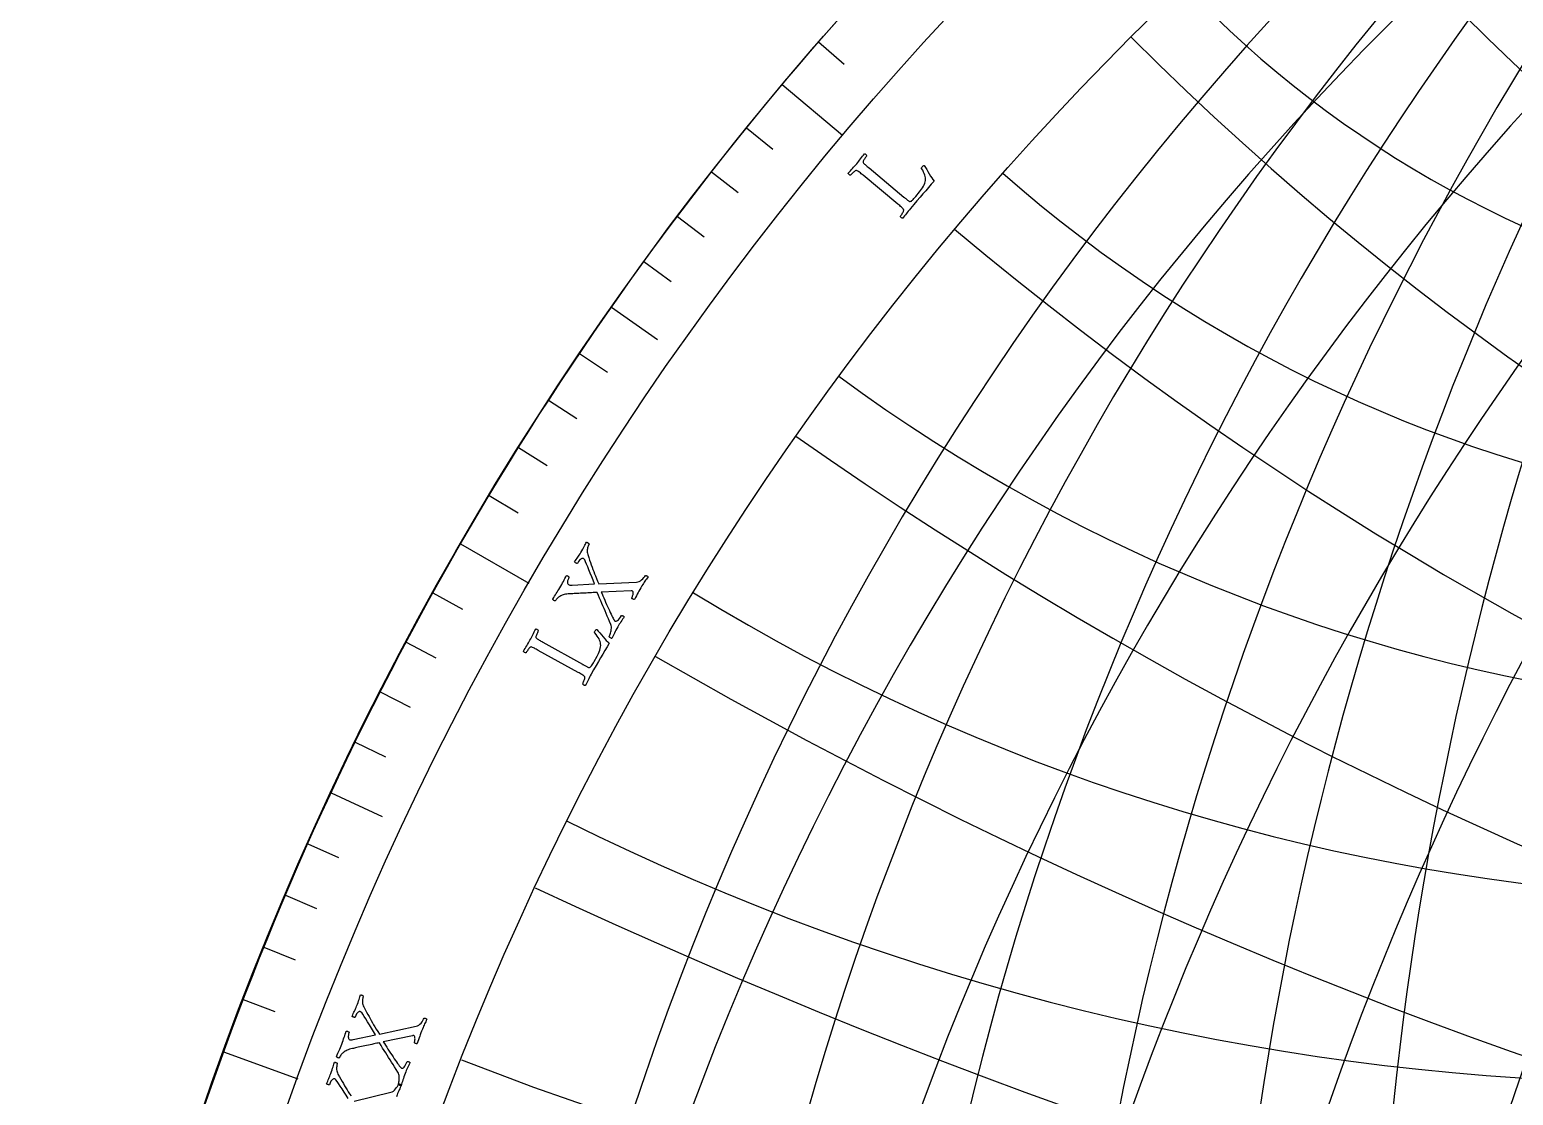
# Model space of a CAD drawing. Header units: millimetres. Extents: x -92 to 92, y -92 to 120.
# Drawn here: x -92.5 to -49.83, y 30.39 to 61.04 of the extents above; entities that cross this region are included whole.
import ezdxf

# ---------------------------------------------------------------- set-up
doc = ezdxf.new("R2010")
doc.units = ezdxf.units.MM
for name, color, linetype in [('CUT_OUTER', 1, 'Continuous'), ('ENGRAVE', 7, 'Continuous'), ('ENGRAVE_FINE', 8, 'Continuous'), ('TEXT', 5, 'Continuous')]:
    doc.layers.add(name, color=color, linetype=linetype)

msp = doc.modelspace()

# ---------------------------------------------------------------- linework, layer by layer
at = {"layer": 'CUT_OUTER'}
msp.add_lwpolyline([(-87.4687, 30.0912), (-87.2824, 30.6273), (-87.0928, 31.1623), (-86.9, 31.6961), (-86.7039, 32.2287), (-86.5045, 32.7601), (-86.3018, 33.2903), (-86.0959, 33.8192), (-85.8868, 34.3468), (-85.6744, 34.8732), (-85.4589, 35.3982), (-85.24, 35.9219), (-85.018, 36.4443), (-84.7928, 36.9652), (-84.5644, 37.4848), (-84.3328, 38.003), (-84.098, 38.5197), (-83.8601, 39.035), (-83.619, 39.5488), (-83.3748, 40.0612), (-83.1274, 40.572), (-82.8769, 41.0813), (-82.6232, 41.589), (-82.3665, 42.0952), (-82.1067, 42.5998), (-81.8437, 43.1028), (-81.5777, 43.6042), (-81.3086, 44.1039), (-81.0365, 44.602), (-80.7613, 45.0984), (-80.483, 45.5931), (-80.2018, 46.0861), (-79.9175, 46.5773), (-79.6302, 47.0668), (-79.3399, 47.5545), (-79.0466, 48.0404), (-78.7504, 48.5245), (-78.4511, 49.0068), (-78.149, 49.4873), (-77.8438, 49.9659), (-77.5358, 50.4426), (-77.2248, 50.9174), (-76.9109, 51.3902), (-76.5942, 51.8612), (-76.2745, 52.3302), (-75.952, 52.7972), (-75.6266, 53.2623), (-75.2984, 53.7253), (-74.9673, 54.1863), (-74.6334, 54.6453), (-74.2967, 55.1022), (-73.9572, 55.557), (-73.6149, 56.0098), (-73.2699, 56.4604), (-72.922, 56.9089), (-72.5715, 57.3553), (-72.2182, 57.7995), (-71.8622, 58.2415), (-71.5035, 58.6814), (-71.1421, 59.119), (-70.778, 59.5544), (-70.4112, 59.9876), (-70.0418, 60.4185), (-69.6698, 60.8471), (-69.2951, 61.2735)], dxfattribs=at)
at = {"layer": 'ENGRAVE'}
for points in [[(-70.8591, 59.4579), (-69.1231, 58.0011)], [(-75.7716, 53.0558), (-74.4456, 52.1273)], [(-80.1073, 46.25), (-78.1447, 45.1169)], [(-83.8335, 39.0922), (-82.3664, 38.4081)], [(-86.9216, 31.6369), (-84.792, 30.8618)]]:
    msp.add_lwpolyline(points, dxfattribs=at)
for radius in [92.5, 90.2338, 86.025, 86.025]:
    msp.add_circle((0, 0), radius, dxfattribs=at)
for centre, radius, start, end in [((15.1685, 0), 87.3521, 100, 260), ((31.3105, 0), 91.5459, 110, 250), ((0, 112.2977), 72.1835, 220, 320), ((0, 133.8311), 102.5206, 230, 310), ((0, 172.05), 148.9997, 240, 300)]:
    msp.add_arc(centre, radius, start, end, dxfattribs=at)
at = {"layer": 'ENGRAVE_FINE'}
for points in [[(-69.8106, 60.6855), (-69.0776, 60.0483)], [(-71.886, 58.2121), (-71.1312, 57.6009)], [(-72.891, 56.9487), (-72.1256, 56.3507)], [(-73.8738, 55.6679), (-73.0981, 55.0834)], [(-74.8341, 54.3701), (-74.0483, 53.7992)], [(-76.686, 51.7253), (-75.8808, 51.1822)], [(-77.577, 50.3791), (-76.7625, 49.8501)], [(-78.4444, 49.0175), (-77.6208, 48.5028)], [(-79.288, 47.641), (-78.4555, 47.1408)], [(-80.9023, 44.8449), (-80.0528, 44.374)], [(-81.6727, 43.4261), (-80.8151, 42.9701)], [(-82.4181, 41.9941), (-81.5527, 41.5532)], [(-83.1384, 40.5493), (-82.2655, 40.1236)], [(-84.503, 37.6231), (-83.6157, 37.2281)], [(-85.1467, 36.1426), (-84.2527, 35.7631)], [(-85.7645, 34.6511), (-84.864, 34.2873)], [(-86.3562, 33.149), (-85.4494, 32.801)]]:
    msp.add_lwpolyline(points, dxfattribs=at)
for centre, radius, start, end in [((7.5262, 0), 86.3536, 95, 265), ((23.0503, 0), 89.0596, 105, 255), ((-37.9751, 86.9904), 40.1141, 228.58333, 358.58333), ((-36.6259, 83.8999), 31.3105, 223.58333, 3.58333), ((40.1141, 0), 94.9181, 115, 245), ((-39.7414, 91.0367), 49.6666, 233.58333, 353.58333), ((-35.6312, 81.6213), 23.0503, 218.58333, 8.58333), ((-42.0155, 96.246), 60.2354, 238.583333, 348.583333), ((-44.9283, 102.9185), 72.1835, 243.583333, 343.583333), ((-48.6731, 111.4968), 86.025, 248.583333, 338.583333), ((6.8976, 3.0111), 86.3536, 118.583333, 288.583334), ((13.9016, 6.0687), 87.3521, 123.583333, 283.583333), ((21.1251, 9.222), 89.0596, 128.583333, 278.583333), ((28.6955, 12.5268), 91.5459, 133.583333, 273.583333), ((36.7638, 16.049), 94.9181, 138.583333, 268.583333), ((45.5184, 19.8707), 99.3331, 143.583333, 263.583333), ((-53.5435, 122.6535), 102.5206, 253.583333, 333.583333), ((-60.0044, 137.4536), 122.8564, 258.583333, 328.583333), ((-68.8342, 157.6802), 148.9997, 263.583333, 323.583333), ((-81.4378, 186.5516), 184.4812, 268.583333, 318.583333), ((0, 121.6577), 86.025, 225, 315), ((-100.6288, 230.5131), 236.3517, 273.583333, 313.583333), ((-132.9774, 304.6148), 321.0497, 278.583333, 308.583333), ((0, 149.98), 122.8564, 235, 305), ((-198.2001, 454.0221), 487.872, 283.583333, 303.583333), ((-394.8919, 904.5889), 983.2702, 288.5833333, 298.5833333), ((0, 203.5525), 184.4812, 245, 295)]:
    msp.add_arc(centre, radius, start, end, dxfattribs=at)
at = {"layer": 'TEXT'}
for points in [[(-67.3582, 56.2225), (-67.3555, 56.2202), (-67.3522, 56.2174), (-67.3483, 56.2142), (-67.3438, 56.2104), (-67.3321, 56.2007), (-67.3188, 56.1896), (-67.3039, 56.1771), (-67.2873, 56.1632), (-67.2701, 56.1491), (-67.2534, 56.136), (-67.2372, 56.1237), (-67.2215, 56.1124), (-67.2073, 56.1031), (-67.1957, 56.0969), (-67.1865, 56.0939), (-67.1799, 56.0939), (-67.1617, 56.1002), (-67.1441, 56.1092), (-67.127, 56.1209), (-67.1105, 56.1354), (-67.0923, 56.1539), (-67.0705, 56.1776), (-67.045, 56.2067), (-67.0158, 56.2411), (-66.9055, 56.3722), (-66.8777, 56.4072), (-66.8504, 56.4455), (-66.8236, 56.487), (-66.7974, 56.5318), (-66.7743, 56.5772), (-66.7567, 56.6204), (-66.7448, 56.6615), (-66.7385, 56.7006), (-66.7377, 56.736), (-66.7404, 56.7733), (-66.7467, 56.8124), (-66.7567, 56.8533), (-66.7712, 56.8966), (-66.7914, 56.9429), (-66.8173, 56.9923), (-66.8487, 57.0447), (-66.8517, 57.0539), (-66.8503, 57.0646), (-66.8446, 57.0767), (-66.8346, 57.0903), (-66.8169, 57.1091), (-66.8005, 57.1229), (-66.7853, 57.1316), (-66.7715, 57.1352), (-66.7377, 57.0768), (-66.703, 57.0164), (-66.6674, 56.954), (-66.631, 56.8897), (-66.5945, 56.8277), (-66.559, 56.7724), (-66.5245, 56.7239), (-66.4909, 56.6821), (-66.5708, 56.5889), (-66.6508, 56.4964), (-66.7311, 56.4046), (-66.8116, 56.3135), (-66.8944, 56.2194), (-66.9814, 56.1187), (-67.0727, 56.0115), (-67.1681, 55.8976), (-67.2008, 55.8578), (-67.2314, 55.8196), (-67.2597, 55.7832), (-67.2858, 55.7485), (-67.3112, 55.7145), (-67.3376, 55.6803), (-67.365, 55.6459), (-67.3932, 55.6112), (-67.4024, 55.6118), (-67.4122, 55.6153), (-67.4227, 55.6216), (-67.434, 55.6307), (-67.4443, 55.6409), (-67.4523, 55.6504), (-67.4578, 55.6591), (-67.4609, 55.667), (-67.4539, 55.6759), (-67.4449, 55.6882), (-67.4339, 55.7039), (-67.4209, 55.7229), (-67.4074, 55.7437), (-67.395, 55.7646), (-67.3837, 55.7858), (-67.3736, 55.8071), (-67.3658, 55.8266), (-67.3617, 55.8423), (-67.3612, 55.8542), (-67.3644, 55.8623), (-67.3764, 55.8794), (-67.3914, 55.8973), (-67.4093, 55.9158), (-67.4302, 55.9351), (-67.4532, 55.955), (-67.4771, 55.9755), (-67.5021, 55.9966), (-67.5281, 56.0183), (-68.5336, 56.8524), (-68.5599, 56.8741), (-68.5854, 56.8949), (-68.6104, 56.9149), (-68.6347, 56.9342), (-68.6581, 56.9516), (-68.68, 56.9661), (-68.7006, 56.9776), (-68.7198, 56.9862), (-68.7293, 56.9886), (-68.7414, 56.986), (-68.7559, 56.9786), (-68.773, 56.9663), (-68.7913, 56.9511), (-68.8095, 56.9351), (-68.8276, 56.9182), (-68.8457, 56.9005), (-68.8622, 56.8837), (-68.8758, 56.8696), (-68.8863, 56.8582), (-68.8939, 56.8495), (-68.9024, 56.851), (-68.912, 56.8547), (-68.9228, 56.8606), (-68.9348, 56.8689), (-68.9459, 56.8782), (-68.9541, 56.8873), (-68.9593, 56.8964), (-68.9616, 56.9054), (-68.93, 56.941), (-68.8985, 56.9762), (-68.8671, 57.0109), (-68.8358, 57.0452), (-68.8049, 57.0792), (-68.7746, 57.1134), (-68.7451, 57.1475), (-68.7162, 57.1818), (-68.6871, 57.2172), (-68.6588, 57.2526), (-68.6313, 57.2878), (-68.6046, 57.323), (-68.578, 57.3584), (-68.5505, 57.3944), (-68.5222, 57.4311), (-68.4931, 57.4684), (-68.4839, 57.4678), (-68.474, 57.4643), (-68.4635, 57.458), (-68.4523, 57.4487), (-68.4421, 57.4384), (-68.4342, 57.4288), (-68.4288, 57.42), (-68.4259, 57.412), (-68.4331, 57.403), (-68.4424, 57.3905), (-68.4538, 57.3746), (-68.4673, 57.3553), (-68.4813, 57.3344), (-68.4944, 57.3138), (-68.5065, 57.2933), (-68.5177, 57.2731), (-68.5264, 57.2545), (-68.5311, 57.2387), (-68.5319, 57.2259), (-68.5287, 57.216), (-68.5185, 57.2019), (-68.5058, 57.1871), (-68.4908, 57.1715), (-68.4733, 57.1552), (-68.454, 57.1383), (-68.4337, 57.1207), (-68.4124, 57.1025), (-68.3901, 57.0837), (-68.3865, 57.0807), (-68.3829, 57.0777), (-68.3793, 57.0747), (-68.3757, 57.0717), (-68.372, 57.0687), (-68.3684, 57.0657), (-68.3648, 57.0627), (-68.3612, 57.0597)], [(-77.2517, 44.9873), (-77.2237, 45.0359), (-77.1973, 45.0828), (-77.1727, 45.1279), (-77.1498, 45.1711), (-77.1277, 45.2133), (-77.1056, 45.255), (-77.0835, 45.2963), (-77.0614, 45.3371), (-77.0533, 45.3356), (-77.0428, 45.3317), (-77.03, 45.3256), (-77.015, 45.3172), (-77.0012, 45.3082), (-76.9923, 45.3002), (-76.9882, 45.2932), (-76.989, 45.2872), (-76.995, 45.2761), (-77.0015, 45.2622), (-77.0085, 45.2453), (-77.0161, 45.2256), (-77.0231, 45.2044), (-77.0284, 45.183), (-77.0319, 45.1616), (-77.0336, 45.14), (-77.0322, 45.1198), (-77.0261, 45.1025), (-77.0155, 45.0879), (-77.0002, 45.0762), (-76.9829, 45.0689), (-76.9609, 45.0643), (-76.9341, 45.0624), (-76.9025, 45.0632), (-76.2513, 45.0948), (-76.2947, 45.2003), (-76.3364, 45.3031), (-76.3765, 45.4032), (-76.4149, 45.5007), (-76.4508, 45.5908), (-76.4833, 45.6688), (-76.5126, 45.7348), (-76.5385, 45.7887), (-76.543, 45.7964), (-76.5481, 45.8032), (-76.5536, 45.8092), (-76.5597, 45.8143), (-76.5654, 45.8186), (-76.5698, 45.8218), (-76.573, 45.8241), (-76.575, 45.8254), (-76.586, 45.8291), (-76.6001, 45.8292), (-76.6173, 45.8256), (-76.6376, 45.8183), (-76.6609, 45.8033), (-76.6872, 45.7766), (-76.7162, 45.7382), (-76.7482, 45.688), (-76.7535, 45.6862), (-76.7618, 45.6873), (-76.7732, 45.6914), (-76.7875, 45.6985), (-76.8021, 45.7068), (-76.8139, 45.7146), (-76.8231, 45.7221), (-76.8295, 45.729), (-76.8039, 45.766), (-76.7798, 45.8009), (-76.7572, 45.8336), (-76.7361, 45.8642), (-76.7155, 45.8947), (-76.6944, 45.927), (-76.673, 45.9611), (-76.6511, 45.997), (-76.6215, 46.0471), (-76.595, 46.0934), (-76.5717, 46.136), (-76.5514, 46.1749), (-76.5335, 46.2103), (-76.517, 46.2425), (-76.5021, 46.2713), (-76.4886, 46.2969), (-76.4808, 46.2955), (-76.4712, 46.2924), (-76.46, 46.2876), (-76.447, 46.281), (-76.4346, 46.2732), (-76.425, 46.2644), (-76.4182, 46.2549), (-76.4142, 46.2444), (-76.4183, 46.2368), (-76.4238, 46.2247), (-76.431, 46.2082), (-76.4396, 46.1873), (-76.4483, 46.1631), (-76.4556, 46.1366), (-76.4615, 46.1079), (-76.466, 46.0769), (-76.4679, 46.0446), (-76.4663, 46.0118), (-76.4612, 45.9784), (-76.4524, 45.9445), (-76.4232, 45.8607), (-76.3961, 45.7825), (-76.371, 45.7101), (-76.348, 45.6434), (-76.3256, 45.5796), (-76.3026, 45.5162), (-76.2789, 45.4531), (-76.2544, 45.3904), (-76.2284, 45.3251), (-76.1997, 45.2541), (-76.1684, 45.1775), (-76.1345, 45.0953), (-75.0512, 45.1497), (-75.0122, 45.1552), (-74.9743, 45.1681), (-74.9374, 45.1884), (-74.9015, 45.2161), (-74.8681, 45.2475), (-74.8387, 45.2791), (-74.8133, 45.3109), (-74.7919, 45.3427), (-74.7833, 45.3422), (-74.773, 45.3391), (-74.7612, 45.3333), (-74.7477, 45.325), (-74.7349, 45.3163), (-74.7252, 45.3092), (-74.7187, 45.3037), (-74.7152, 45.2999), (-74.7404, 45.2642), (-74.7638, 45.2311), (-74.7854, 45.2005), (-74.8052, 45.1725), (-74.8247, 45.1441), (-74.8456, 45.1123), (-74.8677, 45.0773), (-74.8911, 45.0389), (-74.9227, 44.9858), (-74.9516, 44.9359), (-74.9779, 44.8892), (-75.0016, 44.8457), (-75.0249, 44.8019), (-75.05, 44.7545), (-75.0771, 44.7035), (-75.1061, 44.6489), (-75.1156, 44.6482), (-75.127, 44.6505), (-75.1403, 44.6557), (-75.1555, 44.6638), (-75.1693, 44.6729), (-75.1782, 44.6809), (-75.1823, 44.6879), (-75.1815, 44.6938), (-75.1765, 44.7033), (-75.171, 44.716), (-75.165, 44.7318), (-75.1585, 44.7508), (-75.1525, 44.7713), (-75.148, 44.7921), (-75.145, 44.8131), (-75.1434, 44.8343), (-75.1442, 44.8538), (-75.1482, 44.8698), (-75.1554, 44.8823), (-75.1659, 44.8913), (-75.169, 44.8928), (-75.1729, 44.8941), (-75.1776, 44.8952), (-75.1831, 44.8961), (-75.1888, 44.8967), (-75.1941, 44.8968), (-75.199, 44.8964), (-75.2035, 44.8955), (-76.0614, 44.8619), (-76.0391, 44.8078), (-76.0152, 44.7513), (-75.9899, 44.6923), (-75.9629, 44.6308), (-75.9353, 44.5686), (-75.9079, 44.5071), (-75.8807, 44.4466), (-75.8536, 44.3868), (-75.8272, 44.3295), (-75.8022, 44.2761), (-75.7784, 44.2268), (-75.7559, 44.1813), (-75.7357, 44.1413), (-75.7188, 44.1082), (-75.7051, 44.0819), (-75.6946, 44.0625), (-75.6924, 44.0592), (-75.6898, 44.0552), (-75.6867, 44.0504), (-75.6831, 44.045), (-75.6789, 44.0394), (-75.6739, 44.0342), (-75.6682, 44.0296), (-75.6618, 44.0254), (-75.6482, 44.0213), (-75.6318, 44.0232), (-75.6126, 44.0312), (-75.5905, 44.0452), (-75.5659, 44.0669), (-75.5392, 44.0982), (-75.5102, 44.139), (-75.4791, 44.1894), (-75.4704, 44.1891), (-75.4598, 44.1866), (-75.4473, 44.1819), (-75.433, 44.175), (-75.4195, 44.1674), (-75.4096, 44.1608), (-75.4031, 44.1551), (-75.4002, 44.1504), (-75.4242, 44.1155), (-75.4481, 44.0802), (-75.4721, 44.0444), (-75.496, 44.0081), (-75.5197, 43.9717), (-75.5425, 43.9353), (-75.5647, 43.8989), (-75.5862, 43.8625), (-75.6145, 43.8131), (-75.6402, 43.767), (-75.6631, 43.7243), (-75.6834, 43.6851), (-75.7025, 43.6471), (-75.7218, 43.6084), (-75.7412, 43.5689), (-75.7609, 43.5286), (-75.7698, 43.5309), (-75.78, 43.5355), (-75.7913, 43.5423), (-75.8038, 43.5514), (-75.8155, 43.5607), (-75.8244, 43.5682), (-75.8305, 43.5739), (-75.8339, 43.5777), (-75.8298, 43.5862), (-75.8236, 43.601), (-75.8155, 43.622), (-75.8053, 43.6493), (-75.7949, 43.6808), (-75.7858, 43.7145), (-75.7782, 43.7504), (-75.7721, 43.7884), (-75.7689, 43.8265), (-75.7704, 43.8626), (-75.7764, 43.8966), (-75.7869, 43.9285), (-75.8223, 44.0142), (-75.8563, 44.0961), (-75.8889, 44.174), (-75.9201, 44.2481), (-75.9507, 44.3202), (-75.9815, 44.3923), (-76.0125, 44.4643), (-76.0438, 44.5363), (-76.0757, 44.6099), (-76.1086, 44.6867), (-76.1425, 44.7668), (-76.1775, 44.85), (-76.2127, 44.8491), (-76.252, 44.8477), (-76.2955, 44.8457), (-76.3432, 44.8433), (-76.3935, 44.8406), (-76.4449, 44.838), (-76.4973, 44.8355), (-76.5507, 44.8332), (-76.6038, 44.8309), (-76.6552, 44.8284), (-76.7048, 44.8258), (-76.7526, 44.8231), (-76.7975, 44.8204), (-76.8381, 44.818), (-76.8745, 44.8158), (-76.9067, 44.8139), (-76.933, 44.8124), (-76.9517, 44.8113), (-76.963, 44.8106), (-76.9668, 44.8104), (-77.0127, 44.8081), (-77.0547, 44.8042), (-77.0926, 44.7985), (-77.1265, 44.7912), (-77.1584, 44.7819), (-77.1904, 44.77), (-77.2225, 44.7557), (-77.2547, 44.7388), (-77.2754, 44.7262), (-77.2954, 44.7114), (-77.3145, 44.6946), (-77.3328, 44.6757), (-77.3493, 44.6566), (-77.3632, 44.6395), (-77.3744, 44.6242), (-77.3829, 44.6109), (-77.3877, 44.6072), (-77.3958, 44.6073), (-77.4071, 44.6111), (-77.4218, 44.6186), (-77.4363, 44.6279), (-77.4473, 44.637), (-77.4549, 44.646), (-77.4589, 44.6547), (-77.4298, 44.7017), (-77.4027, 44.745), (-77.3774, 44.7845), (-77.3541, 44.8203), (-77.3309, 44.8562), (-77.3061, 44.896), (-77.2797, 44.9397), (-77.2517, 44.9873)], [(-76.5997, 42.7852), (-76.5967, 42.7835), (-76.5929, 42.7814), (-76.5885, 42.7789), (-76.5833, 42.776), (-76.5701, 42.7686), (-76.555, 42.7602), (-76.5379, 42.7507), (-76.5191, 42.7401), (-76.4996, 42.7295), (-76.4807, 42.7196), (-76.4626, 42.7106), (-76.445, 42.7024), (-76.4294, 42.6959), (-76.4168, 42.6919), (-76.4072, 42.6906), (-76.4007, 42.6919), (-76.384, 42.7014), (-76.3684, 42.7135), (-76.3538, 42.7282), (-76.3402, 42.7455), (-76.3258, 42.767), (-76.3087, 42.7944), (-76.289, 42.8277), (-76.2667, 42.8669), (-76.1826, 43.0162), (-76.1617, 43.0557), (-76.142, 43.0984), (-76.1234, 43.1441), (-76.1059, 43.193), (-76.0915, 43.2419), (-76.0823, 43.2876), (-76.0782, 43.3302), (-76.0792, 43.3697), (-76.085, 43.4048), (-76.0946, 43.4409), (-76.108, 43.4781), (-76.1254, 43.5165), (-76.1477, 43.5563), (-76.1761, 43.5981), (-76.2106, 43.6419), (-76.2512, 43.6876), (-76.2558, 43.6961), (-76.2565, 43.7068), (-76.2531, 43.7197), (-76.2458, 43.7349), (-76.2319, 43.7567), (-76.2183, 43.7733), (-76.205, 43.7846), (-76.192, 43.7907), (-76.148, 43.7396), (-76.1028, 43.6867), (-76.0563, 43.632), (-76.0085, 43.5755), (-75.9613, 43.5213), (-75.9162, 43.4736), (-75.8732, 43.4323), (-75.8325, 43.3974), (-75.8937, 43.2911), (-75.9553, 43.1853), (-76.0172, 43.0803), (-76.0794, 42.9758), (-76.1433, 42.868), (-76.2102, 42.753), (-76.2801, 42.6307), (-76.3528, 42.5011), (-76.3776, 42.4559), (-76.4005, 42.4128), (-76.4216, 42.3718), (-76.4408, 42.3328), (-76.4596, 42.2948), (-76.4792, 42.2563), (-76.4997, 42.2173), (-76.521, 42.178), (-76.5301, 42.1769), (-76.5404, 42.1785), (-76.5519, 42.1828), (-76.5647, 42.1897), (-76.5768, 42.1978), (-76.5863, 42.2056), (-76.5933, 42.2131), (-76.5978, 42.2204), (-76.5926, 42.2304), (-76.5861, 42.2441), (-76.5782, 42.2616), (-76.5688, 42.2827), (-76.5594, 42.3056), (-76.5511, 42.3285), (-76.544, 42.3513), (-76.5379, 42.3742), (-76.5339, 42.3948), (-76.5328, 42.4109), (-76.5346, 42.4227), (-76.5392, 42.4301), (-76.5542, 42.4447), (-76.5722, 42.4595), (-76.5932, 42.4744), (-76.6173, 42.4894), (-76.6436, 42.5048), (-76.6709, 42.5205), (-76.6993, 42.5366), (-76.7289, 42.5531), (-77.8715, 43.1868), (-77.9012, 43.2031), (-77.9302, 43.2189), (-77.9585, 43.234), (-77.9859, 43.2484), (-78.0121, 43.2612), (-78.0364, 43.2714), (-78.0587, 43.2789), (-78.0792, 43.2838), (-78.089, 43.2843), (-78.1003, 43.2796), (-78.1132, 43.2696), (-78.1277, 43.2543), (-78.1429, 43.236), (-78.1578, 43.2169), (-78.1725, 43.197), (-78.187, 43.1762), (-78.2002, 43.1567), (-78.2109, 43.1403), (-78.2191, 43.1272), (-78.2249, 43.1172), (-78.2335, 43.1171), (-78.2437, 43.1189), (-78.2554, 43.1228), (-78.2687, 43.1287), (-78.2814, 43.1357), (-78.2911, 43.1432), (-78.2979, 43.1512), (-78.3018, 43.1596), (-78.2773, 43.2004), (-78.2529, 43.2408), (-78.2285, 43.2808), (-78.2041, 43.3202), (-78.18, 43.3594), (-78.1566, 43.3986), (-78.1339, 43.4376), (-78.1118, 43.4766), (-78.0898, 43.5168), (-78.0685, 43.5568), (-78.048, 43.5965), (-78.0283, 43.636), (-78.0086, 43.6758), (-77.9883, 43.7163), (-77.9673, 43.7575), (-77.9456, 43.7996), (-77.9364, 43.8007), (-77.9261, 43.7991), (-77.9146, 43.7948), (-77.9019, 43.7878), (-77.8899, 43.7796), (-77.8804, 43.7716), (-77.8735, 43.764), (-77.8691, 43.7566), (-77.8745, 43.7464), (-77.8813, 43.7324), (-77.8896, 43.7147), (-77.8993, 43.6933), (-77.9092, 43.6701), (-77.9183, 43.6474), (-77.9264, 43.625), (-77.9336, 43.6031), (-77.9387, 43.5832), (-77.9404, 43.5668), (-77.9388, 43.5541), (-77.9338, 43.5449), (-77.9212, 43.533), (-77.9061, 43.5208), (-77.8884, 43.5083), (-77.8682, 43.4955), (-77.8461, 43.4824), (-77.8229, 43.4689), (-77.7986, 43.455), (-77.7732, 43.4406), (-77.7691, 43.4383), (-77.765, 43.4361), (-77.7609, 43.4338), (-77.7568, 43.4315), (-77.7527, 43.4292), (-77.7486, 43.4269), (-77.7445, 43.4246), (-77.7404, 43.4223)], [(-83.5257, 31.8612), (-83.506, 31.9137), (-83.4876, 31.9642), (-83.4706, 32.0127), (-83.455, 32.0591), (-83.44, 32.1043), (-83.425, 32.1491), (-83.4099, 32.1934), (-83.3947, 32.2372), (-83.3864, 32.237), (-83.3755, 32.2349), (-83.3619, 32.2309), (-83.3457, 32.2251), (-83.3306, 32.2184), (-83.3205, 32.2119), (-83.3154, 32.2057), (-83.3152, 32.1997), (-83.3192, 32.1878), (-83.3234, 32.173), (-83.3276, 32.1552), (-83.3319, 32.1345), (-83.3354, 32.1124), (-83.3371, 32.0905), (-83.3371, 32.0688), (-83.3353, 32.0472), (-83.3306, 32.0275), (-83.3218, 32.0114), (-83.309, 31.9988), (-83.292, 31.9897), (-83.2738, 31.9852), (-83.2513, 31.9843), (-83.2245, 31.9867), (-83.1935, 31.9927), (-82.556, 32.1295), (-82.616, 32.2265), (-82.6738, 32.3212), (-82.7296, 32.4135), (-82.7833, 32.5035), (-82.8333, 32.5865), (-82.8781, 32.6583), (-82.9176, 32.7187), (-82.952, 32.7676), (-82.9577, 32.7745), (-82.9638, 32.7804), (-82.9702, 32.7854), (-82.977, 32.7895), (-82.9833, 32.7927), (-82.9882, 32.7952), (-82.9918, 32.7969), (-82.9939, 32.7979), (-83.0054, 32.7998), (-83.0193, 32.7976), (-83.0357, 32.7913), (-83.0546, 32.7808), (-83.0752, 32.7622), (-83.0967, 32.7316), (-83.1192, 32.689), (-83.1425, 32.6343), (-83.1475, 32.6316), (-83.1559, 32.6314), (-83.1677, 32.6336), (-83.1831, 32.6382), (-83.1988, 32.6441), (-83.2117, 32.6499), (-83.222, 32.6557), (-83.2294, 32.6615), (-83.2102, 32.7022), (-83.1921, 32.7405), (-83.1751, 32.7765), (-83.1592, 32.8101), (-83.1438, 32.8435), (-83.1283, 32.8788), (-83.1126, 32.9159), (-83.0969, 32.955), (-83.0758, 33.0091), (-83.0572, 33.0591), (-83.041, 33.1049), (-83.0273, 33.1466), (-83.0154, 33.1845), (-83.0044, 33.2189), (-82.9943, 33.2498), (-82.9852, 33.2772), (-82.9772, 33.2771), (-82.9673, 33.2756), (-82.9554, 33.2727), (-82.9415, 33.2683), (-82.928, 33.2625), (-82.9171, 33.2555), (-82.9089, 33.2471), (-82.9032, 33.2375), (-82.906, 33.2293), (-82.9096, 33.2165), (-82.9139, 33.199), (-82.919, 33.177), (-82.9237, 33.1517), (-82.9266, 33.1244), (-82.9277, 33.0951), (-82.9271, 33.0638), (-82.9238, 33.0316), (-82.9169, 32.9994), (-82.9064, 32.9673), (-82.8923, 32.9353), (-82.8499, 32.8573), (-82.8105, 32.7846), (-82.774, 32.7172), (-82.7404, 32.6551), (-82.708, 32.5958), (-82.675, 32.537), (-82.6413, 32.4786), (-82.6071, 32.4207), (-82.5708, 32.3604), (-82.531, 32.295), (-82.4877, 32.2245), (-82.4409, 32.149), (-81.3807, 32.3784), (-81.3432, 32.3901), (-81.3078, 32.4089), (-81.2747, 32.4349), (-81.2437, 32.4681), (-81.2159, 32.5046), (-81.192, 32.5405), (-81.1721, 32.5759), (-81.1561, 32.6109), (-81.1476, 32.6117), (-81.137, 32.6103), (-81.1243, 32.6066), (-81.1096, 32.6006), (-81.0956, 32.594), (-81.0849, 32.5886), (-81.0776, 32.5842), (-81.0736, 32.5811), (-81.0926, 32.5418), (-81.1103, 32.5053), (-81.1267, 32.4716), (-81.1417, 32.4407), (-81.1563, 32.4095), (-81.1718, 32.3748), (-81.1879, 32.3366), (-81.2048, 32.295), (-81.2273, 32.2375), (-81.2478, 32.1836), (-81.2661, 32.1332), (-81.2824, 32.0864), (-81.2983, 32.0394), (-81.3155, 31.9886), (-81.3339, 31.9339), (-81.3537, 31.8753), (-81.3629, 31.8731), (-81.3746, 31.8734), (-81.3885, 31.8764), (-81.4049, 31.882), (-81.4199, 31.8887), (-81.43, 31.8952), (-81.4351, 31.9014), (-81.4353, 31.9073), (-81.4319, 31.9176), (-81.4286, 31.931), (-81.4252, 31.9476), (-81.4219, 31.9673), (-81.4193, 31.9885), (-81.4183, 32.0098), (-81.4187, 32.031), (-81.4205, 32.0521), (-81.4245, 32.0712), (-81.431, 32.0864), (-81.4402, 32.0975), (-81.452, 32.1047), (-81.4553, 32.1057), (-81.4594, 32.1064), (-81.4642, 32.1067), (-81.4698, 32.1067), (-81.4755, 32.1063), (-81.4807, 32.1056), (-81.4855, 32.1044), (-81.4898, 32.1028), (-82.3309, 31.9305), (-82.3001, 31.8807), (-82.2674, 31.8288), (-82.2327, 31.7747), (-82.1962, 31.7184), (-82.1589, 31.6615), (-82.1219, 31.6053), (-82.0851, 31.55), (-82.0487, 31.4954), (-82.0134, 31.4431), (-81.98, 31.3945), (-81.9486, 31.3497), (-81.919, 31.3085), (-81.8926, 31.2723), (-81.8705, 31.2423), (-81.8527, 31.2186), (-81.8393, 31.2012), (-81.8366, 31.1983), (-81.8333, 31.1947), (-81.8295, 31.1906), (-81.825, 31.1857), (-81.82, 31.1809), (-81.8143, 31.1766), (-81.8079, 31.1729), (-81.8009, 31.1699), (-81.7868, 31.168), (-81.7709, 31.1726), (-81.7532, 31.1836), (-81.7337, 31.201), (-81.713, 31.2264), (-81.6917, 31.2616), (-81.6697, 31.3066), (-81.6472, 31.3613), (-81.6385, 31.3625), (-81.6277, 31.3617), (-81.6146, 31.3591), (-81.5994, 31.3546), (-81.5848, 31.3493), (-81.5739, 31.3444), (-81.5667, 31.3399), (-81.563, 31.3357), (-81.581, 31.2973), (-81.5989, 31.2586), (-81.6167, 31.2194), (-81.6345, 31.1797), (-81.6519, 31.1399), (-81.6686, 31.1003), (-81.6846, 31.0608), (-81.6998, 31.0214), (-81.7198, 30.968), (-81.7376, 30.9184), (-81.7534, 30.8726), (-81.767, 30.8305), (-81.7797, 30.79), (-81.7924, 30.7487), (-81.8052, 30.7065), (-81.8181, 30.6636), (-81.8273, 30.6644), (-81.838, 30.6673), (-81.8503, 30.6722), (-81.8641, 30.6791), (-81.8772, 30.6864), (-81.8872, 30.6924), (-81.8941, 30.6969), (-81.898, 30.7002), (-81.8954, 30.7093), (-81.8917, 30.7248), (-81.8871, 30.7469), (-81.8815, 30.7755), (-81.8763, 30.8083), (-81.8728, 30.843), (-81.8712, 30.8796), (-81.8713, 30.9182), (-81.8743, 30.9563), (-81.8816, 30.9916), (-81.893, 31.0242), (-81.9086, 31.054), (-81.9575, 31.1328), (-82.0043, 31.2081), (-82.0491, 31.2797), (-82.0919, 31.3477), (-82.1338, 31.4139), (-82.1759, 31.48), (-82.2182, 31.5461), (-82.2607, 31.6121), (-82.3041, 31.6796), (-82.349, 31.75), (-82.3955, 31.8235), (-82.4435, 31.8999), (-82.4781, 31.8933), (-82.5167, 31.8856), (-82.5593, 31.8766), (-82.6059, 31.8664), (-82.6551, 31.8556), (-82.7054, 31.8447), (-82.7567, 31.8338), (-82.809, 31.8228), (-82.861, 31.8119), (-82.9113, 31.8011), (-82.9598, 31.7905), (-83.0066, 31.7801), (-83.0505, 31.7701), (-83.0902, 31.7612), (-83.1257, 31.7531), (-83.1572, 31.746), (-83.1828, 31.7402), (-83.2012, 31.7361), (-83.2122, 31.7336), (-83.2159, 31.7328), (-83.2608, 31.7231), (-83.3016, 31.7124), (-83.3381, 31.7007), (-83.3704, 31.688), (-83.4004, 31.6736), (-83.43, 31.6567), (-83.4593, 31.6373), (-83.4884, 31.6155), (-83.5068, 31.5997), (-83.5241, 31.5819), (-83.5403, 31.5621), (-83.5552, 31.5405), (-83.5685, 31.519), (-83.5793, 31.4999), (-83.5879, 31.483), (-83.5941, 31.4685), (-83.5983, 31.4641), (-83.6063, 31.4628), (-83.6181, 31.4647), (-83.6338, 31.4698), (-83.6496, 31.4766), (-83.662, 31.4838), (-83.6708, 31.4914), (-83.6762, 31.4994), (-83.6552, 31.5505), (-83.6354, 31.5976), (-83.6169, 31.6407), (-83.5997, 31.6798), (-83.5826, 31.719), (-83.5646, 31.7623), (-83.5456, 31.8097), (-83.5257, 31.8612)]]:
    msp.add_lwpolyline(points, close=True, dxfattribs=at)
for points in [[(-83.342, 30.2995), (-83.402, 30.3929), (-83.4599, 30.4838), (-83.5157, 30.5725), (-83.5676, 30.6544), (-83.614, 30.7251), (-83.655, 30.7845), (-83.6905, 30.8327), (-83.6963, 30.8394), (-83.7026, 30.8452), (-83.7091, 30.85), (-83.716, 30.854), (-83.7224, 30.857), (-83.7274, 30.8594), (-83.7309, 30.861), (-83.7331, 30.8619), (-83.7446, 30.8636), (-83.7585, 30.8611), (-83.7747, 30.8544), (-83.7933, 30.8435), (-83.8135, 30.8244), (-83.8343, 30.7933), (-83.8558, 30.7501), (-83.8779, 30.6949), (-83.8828, 30.6922), (-83.8911, 30.6917), (-83.9031, 30.6937), (-83.9185, 30.6979), (-83.9343, 30.7034), (-83.9474, 30.7089), (-83.9578, 30.7145), (-83.9654, 30.7202), (-83.9471, 30.7613), (-83.9299, 30.8), (-83.9137, 30.8364), (-83.8986, 30.8704), (-83.884, 30.9041), (-83.8693, 30.9397), (-83.8545, 30.9772), (-83.8397, 31.0166), (-83.8198, 31.0712), (-83.8024, 31.1216), (-83.7873, 31.1678), (-83.7746, 31.2098), (-83.7635, 31.2479), (-83.7533, 31.2826), (-83.744, 31.3137), (-83.7355, 31.3414), (-83.7275, 31.3415), (-83.7176, 31.3402), (-83.7056, 31.3375), (-83.6916, 31.3334), (-83.678, 31.328), (-83.6669, 31.3212), (-83.6585, 31.3131), (-83.6527, 31.3035), (-83.6552, 31.2953), (-83.6585, 31.2824), (-83.6624, 31.2649), (-83.667, 31.2427), (-83.6711, 31.2173), (-83.6734, 31.1899), (-83.6738, 31.1606), (-83.6725, 31.1293), (-83.6685, 31.0972), (-83.6608, 31.0652), (-83.6496, 31.0334), (-83.6347, 31.0017), (-83.5905, 30.9247), (-83.5494, 30.853), (-83.5113, 30.7864), (-83.4763, 30.7251), (-83.4426, 30.6666), (-83.4082, 30.6086), (-83.3732, 30.551), (-83.3376, 30.4939), (-83.2999, 30.4344), (-83.2586, 30.37)], [(-83.1651, 30.226), (-82.1106, 30.48), (-82.0733, 30.4926), (-82.0384, 30.5123), (-82.0059, 30.539), (-81.9757, 30.5729), (-81.9487, 30.61), (-81.9257, 30.6465), (-81.9066, 30.6824), (-81.8915, 30.7177), (-81.8829, 30.7187), (-81.8723, 30.7175), (-81.8596, 30.7141), (-81.8447, 30.7085), (-81.8306, 30.7022), (-81.8198, 30.697), (-81.8123, 30.6929), (-81.8082, 30.6898), (-81.8264, 30.65), (-81.8432, 30.6132), (-81.8588, 30.5791), (-81.873, 30.5479), (-81.887, 30.5163), (-81.9016, 30.4813), (-81.9169, 30.4428), (-81.9328, 30.4007), (-81.954, 30.3427)]]:
    msp.add_lwpolyline(points, dxfattribs=at)

doc.saveas('drawing.dxf')
